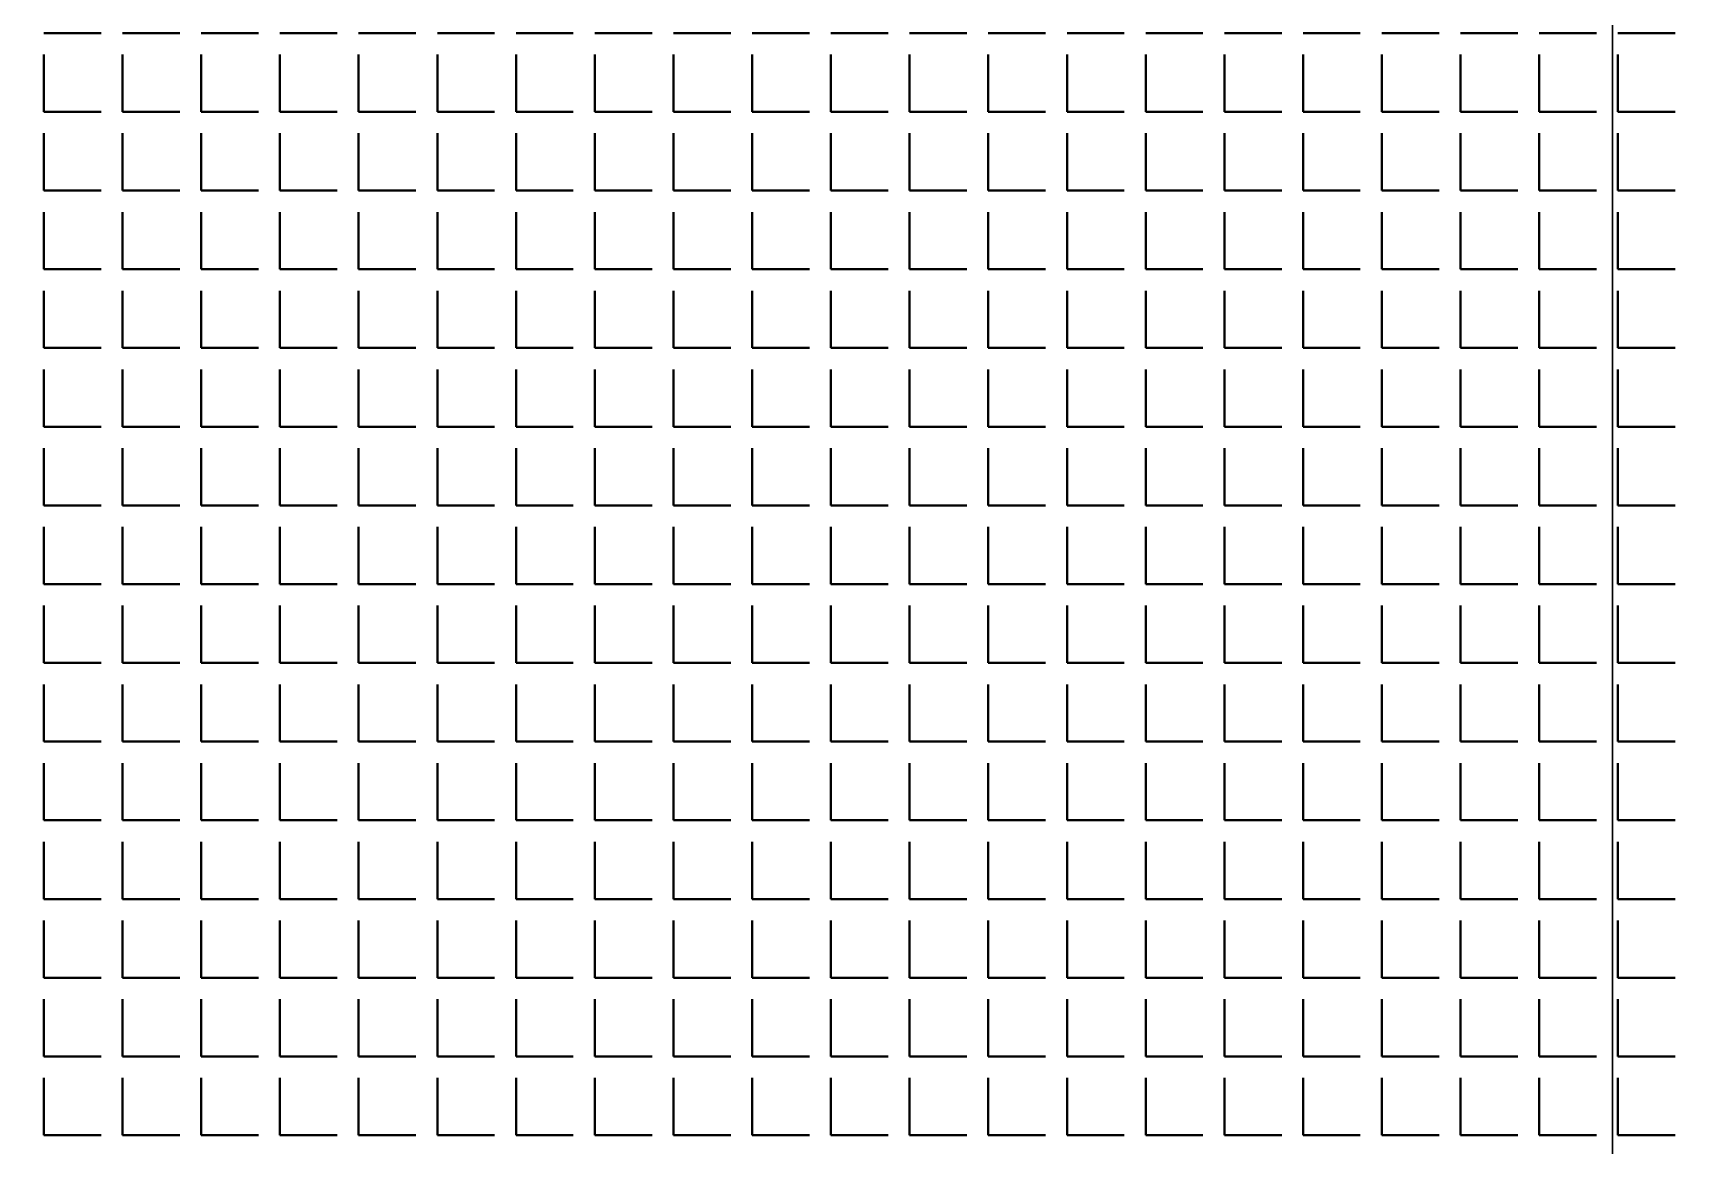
# Model space of a CAD drawing. Header units: millimetres. Extents: x 895788 to 1136524, y -21936 to 400945.
# Drawn here: x 929170.31 to 929187.61, y 272915.27 to 272926.91 of the extents above; entities that cross this region are included whole.
import ezdxf

# ---------------------------------------------------------------- set-up
doc = ezdxf.new("R2010")
doc.units = ezdxf.units.MM
doc.layers.add('GRANIT', color=10, linetype='Continuous', lineweight=30)

msp = doc.modelspace()

# ---------------------------------------------------------------- linework, layer by layer
at = {"lineweight": 30}
msp.add_line((929186.84, 272651.357), (929186.84, 273176.175), dxfattribs=at)
at = {"layer": 'GRANIT', "color": 0, "linetype": 'Continuous', "lineweight": 40}
for p, q in [((929170.425, 272926.908), (929171.024, 272926.908)), ((929171.249, 272926.908), (929171.848, 272926.908)), ((929172.072, 272926.908), (929172.671, 272926.908)), ((929172.896, 272926.908), (929173.495, 272926.908)), ((929173.719, 272926.908), (929174.318, 272926.908)), ((929174.543, 272926.908), (929175.142, 272926.908)), ((929175.366, 272926.908), (929175.965, 272926.908)), ((929176.19, 272926.908), (929176.789, 272926.908)), ((929177.013, 272926.908), (929177.612, 272926.908)), ((929177.837, 272926.908), (929178.436, 272926.908)), ((929178.66, 272926.908), (929179.259, 272926.908)), ((929179.484, 272926.908), (929180.083, 272926.908)), ((929180.307, 272926.908), (929180.906, 272926.908)), ((929181.131, 272926.908), (929181.73, 272926.908)), ((929181.955, 272926.908), (929182.553, 272926.908)), ((929182.778, 272926.908), (929183.377, 272926.908)), ((929183.602, 272926.908), (929184.2, 272926.908)), ((929184.425, 272926.908), (929185.024, 272926.908)), ((929185.249, 272926.908), (929185.848, 272926.908)), ((929186.072, 272926.908), (929186.671, 272926.908)), ((929186.896, 272926.908), (929187.495, 272926.908)), ((929170.425, 272926.085), (929170.425, 272926.683)), ((929171.249, 272926.085), (929171.249, 272926.683)), ((929172.072, 272926.085), (929172.072, 272926.683)), ((929172.896, 272926.085), (929172.896, 272926.683)), ((929173.719, 272926.085), (929173.719, 272926.683)), ((929174.543, 272926.085), (929174.543, 272926.683)), ((929175.366, 272926.085), (929175.366, 272926.683)), ((929176.19, 272926.085), (929176.19, 272926.683)), ((929177.013, 272926.085), (929177.013, 272926.683)), ((929177.837, 272926.085), (929177.837, 272926.683)), ((929178.66, 272926.085), (929178.66, 272926.683)), ((929179.484, 272926.085), (929179.484, 272926.683)), ((929180.307, 272926.085), (929180.307, 272926.683)), ((929181.131, 272926.085), (929181.131, 272926.683)), ((929181.955, 272926.085), (929181.955, 272926.683)), ((929182.778, 272926.085), (929182.778, 272926.683)), ((929183.602, 272926.085), (929183.602, 272926.683)), ((929184.425, 272926.085), (929184.425, 272926.683)), ((929185.249, 272926.085), (929185.249, 272926.683)), ((929186.072, 272926.085), (929186.072, 272926.683)), ((929186.896, 272926.085), (929186.896, 272926.683)), ((929170.425, 272926.085), (929171.024, 272926.085)), ((929171.249, 272926.085), (929171.848, 272926.085)), ((929172.072, 272926.085), (929172.671, 272926.085)), ((929172.896, 272926.085), (929173.495, 272926.085)), ((929173.719, 272926.085), (929174.318, 272926.085)), ((929174.543, 272926.085), (929175.142, 272926.085)), ((929175.366, 272926.085), (929175.965, 272926.085)), ((929176.19, 272926.085), (929176.789, 272926.085)), ((929177.013, 272926.085), (929177.612, 272926.085)), ((929177.837, 272926.085), (929178.436, 272926.085)), ((929178.66, 272926.085), (929179.259, 272926.085)), ((929179.484, 272926.085), (929180.083, 272926.085)), ((929180.307, 272926.085), (929180.906, 272926.085)), ((929181.131, 272926.085), (929181.73, 272926.085)), ((929181.955, 272926.085), (929182.553, 272926.085)), ((929182.778, 272926.085), (929183.377, 272926.085)), ((929183.602, 272926.085), (929184.2, 272926.085)), ((929184.425, 272926.085), (929185.024, 272926.085)), ((929185.249, 272926.085), (929185.848, 272926.085)), ((929186.072, 272926.085), (929186.671, 272926.085)), ((929186.896, 272926.085), (929187.495, 272926.085)), ((929170.425, 272925.261), (929170.425, 272925.86)), ((929171.249, 272925.261), (929171.249, 272925.86)), ((929172.072, 272925.261), (929172.072, 272925.86)), ((929172.896, 272925.261), (929172.896, 272925.86)), ((929173.719, 272925.261), (929173.719, 272925.86)), ((929174.543, 272925.261), (929174.543, 272925.86)), ((929175.366, 272925.261), (929175.366, 272925.86)), ((929176.19, 272925.261), (929176.19, 272925.86)), ((929177.013, 272925.261), (929177.013, 272925.86)), ((929177.837, 272925.261), (929177.837, 272925.86)), ((929178.66, 272925.261), (929178.66, 272925.86)), ((929179.484, 272925.261), (929179.484, 272925.86)), ((929180.307, 272925.261), (929180.307, 272925.86)), ((929181.131, 272925.261), (929181.131, 272925.86)), ((929181.955, 272925.261), (929181.955, 272925.86)), ((929182.778, 272925.261), (929182.778, 272925.86)), ((929183.602, 272925.261), (929183.602, 272925.86)), ((929184.425, 272925.261), (929184.425, 272925.86)), ((929185.249, 272925.261), (929185.249, 272925.86)), ((929186.072, 272925.261), (929186.072, 272925.86)), ((929186.896, 272925.261), (929186.896, 272925.86)), ((929170.425, 272925.261), (929171.024, 272925.261)), ((929171.249, 272925.261), (929171.848, 272925.261)), ((929172.072, 272925.261), (929172.671, 272925.261)), ((929172.896, 272925.261), (929173.495, 272925.261)), ((929173.719, 272925.261), (929174.318, 272925.261)), ((929174.543, 272925.261), (929175.142, 272925.261)), ((929175.366, 272925.261), (929175.965, 272925.261)), ((929176.19, 272925.261), (929176.789, 272925.261)), ((929177.013, 272925.261), (929177.612, 272925.261)), ((929177.837, 272925.261), (929178.436, 272925.261)), ((929178.66, 272925.261), (929179.259, 272925.261)), ((929179.484, 272925.261), (929180.083, 272925.261)), ((929180.307, 272925.261), (929180.906, 272925.261)), ((929181.131, 272925.261), (929181.73, 272925.261)), ((929181.955, 272925.261), (929182.553, 272925.261)), ((929182.778, 272925.261), (929183.377, 272925.261)), ((929183.602, 272925.261), (929184.2, 272925.261)), ((929184.425, 272925.261), (929185.024, 272925.261)), ((929185.249, 272925.261), (929185.848, 272925.261)), ((929186.072, 272925.261), (929186.671, 272925.261)), ((929186.896, 272925.261), (929187.495, 272925.261)), ((929170.425, 272924.437), (929170.425, 272925.036)), ((929171.249, 272924.437), (929171.249, 272925.036)), ((929172.072, 272924.437), (929172.072, 272925.036)), ((929172.896, 272924.437), (929172.896, 272925.036)), ((929173.719, 272924.437), (929173.719, 272925.036)), ((929174.543, 272924.437), (929174.543, 272925.036)), ((929175.366, 272924.437), (929175.366, 272925.036)), ((929176.19, 272924.437), (929176.19, 272925.036)), ((929177.013, 272924.437), (929177.013, 272925.036)), ((929177.837, 272924.437), (929177.837, 272925.036)), ((929178.66, 272924.437), (929178.66, 272925.036)), ((929179.484, 272924.437), (929179.484, 272925.036)), ((929180.307, 272924.437), (929180.307, 272925.036)), ((929181.131, 272924.437), (929181.131, 272925.036)), ((929181.955, 272924.437), (929181.955, 272925.036)), ((929182.778, 272924.437), (929182.778, 272925.036)), ((929183.602, 272924.437), (929183.602, 272925.036)), ((929184.425, 272924.437), (929184.425, 272925.036)), ((929185.249, 272924.437), (929185.249, 272925.036)), ((929186.072, 272924.437), (929186.072, 272925.036)), ((929186.896, 272924.437), (929186.896, 272925.036)), ((929170.425, 272924.437), (929171.024, 272924.437)), ((929171.249, 272924.437), (929171.848, 272924.437)), ((929172.072, 272924.437), (929172.671, 272924.437)), ((929172.896, 272924.437), (929173.495, 272924.437)), ((929173.719, 272924.437), (929174.318, 272924.437)), ((929174.543, 272924.437), (929175.142, 272924.437)), ((929175.366, 272924.437), (929175.965, 272924.437)), ((929176.19, 272924.437), (929176.789, 272924.437)), ((929177.013, 272924.437), (929177.612, 272924.437)), ((929177.837, 272924.437), (929178.436, 272924.437)), ((929178.66, 272924.437), (929179.259, 272924.437)), ((929179.484, 272924.437), (929180.083, 272924.437)), ((929180.307, 272924.437), (929180.906, 272924.437)), ((929181.131, 272924.437), (929181.73, 272924.437)), ((929181.955, 272924.437), (929182.553, 272924.437)), ((929182.778, 272924.437), (929183.377, 272924.437)), ((929183.602, 272924.437), (929184.2, 272924.437)), ((929184.425, 272924.437), (929185.024, 272924.437)), ((929185.249, 272924.437), (929185.848, 272924.437)), ((929186.072, 272924.437), (929186.671, 272924.437)), ((929186.896, 272924.437), (929187.495, 272924.437)), ((929170.425, 272923.614), (929170.425, 272924.213)), ((929171.249, 272923.614), (929171.249, 272924.213)), ((929172.072, 272923.614), (929172.072, 272924.213)), ((929172.896, 272923.614), (929172.896, 272924.213)), ((929173.719, 272923.614), (929173.719, 272924.213)), ((929174.543, 272923.614), (929174.543, 272924.213)), ((929175.366, 272923.614), (929175.366, 272924.213)), ((929176.19, 272923.614), (929176.19, 272924.213)), ((929177.013, 272923.614), (929177.013, 272924.213)), ((929177.837, 272923.614), (929177.837, 272924.213)), ((929178.66, 272923.614), (929178.66, 272924.213)), ((929179.484, 272923.614), (929179.484, 272924.213)), ((929180.307, 272923.614), (929180.307, 272924.213)), ((929181.131, 272923.614), (929181.131, 272924.213)), ((929181.955, 272923.614), (929181.955, 272924.213)), ((929182.778, 272923.614), (929182.778, 272924.213)), ((929183.602, 272923.614), (929183.602, 272924.213)), ((929184.425, 272923.614), (929184.425, 272924.213)), ((929185.249, 272923.614), (929185.249, 272924.213)), ((929186.072, 272923.614), (929186.072, 272924.213)), ((929186.896, 272923.614), (929186.896, 272924.213)), ((929170.425, 272923.614), (929171.024, 272923.614)), ((929171.249, 272923.614), (929171.848, 272923.614)), ((929172.072, 272923.614), (929172.671, 272923.614)), ((929172.896, 272923.614), (929173.495, 272923.614)), ((929173.719, 272923.614), (929174.318, 272923.614)), ((929174.543, 272923.614), (929175.142, 272923.614)), ((929175.366, 272923.614), (929175.965, 272923.614)), ((929176.19, 272923.614), (929176.789, 272923.614)), ((929177.013, 272923.614), (929177.612, 272923.614)), ((929177.837, 272923.614), (929178.436, 272923.614)), ((929178.66, 272923.614), (929179.259, 272923.614)), ((929179.484, 272923.614), (929180.083, 272923.614)), ((929180.307, 272923.614), (929180.906, 272923.614)), ((929181.131, 272923.614), (929181.73, 272923.614)), ((929181.955, 272923.614), (929182.553, 272923.614)), ((929182.778, 272923.614), (929183.377, 272923.614)), ((929183.602, 272923.614), (929184.2, 272923.614)), ((929184.425, 272923.614), (929185.024, 272923.614)), ((929185.249, 272923.614), (929185.848, 272923.614)), ((929186.072, 272923.614), (929186.671, 272923.614)), ((929186.896, 272923.614), (929187.495, 272923.614)), ((929170.425, 272922.79), (929170.425, 272923.389)), ((929171.249, 272922.79), (929171.249, 272923.389)), ((929172.072, 272922.79), (929172.072, 272923.389)), ((929172.896, 272922.79), (929172.896, 272923.389)), ((929173.719, 272922.79), (929173.719, 272923.389)), ((929174.543, 272922.79), (929174.543, 272923.389)), ((929175.366, 272922.79), (929175.366, 272923.389)), ((929176.19, 272922.79), (929176.19, 272923.389)), ((929177.013, 272922.79), (929177.013, 272923.389)), ((929177.837, 272922.79), (929177.837, 272923.389)), ((929178.66, 272922.79), (929178.66, 272923.389)), ((929179.484, 272922.79), (929179.484, 272923.389)), ((929180.307, 272922.79), (929180.307, 272923.389)), ((929181.131, 272922.79), (929181.131, 272923.389)), ((929181.955, 272922.79), (929181.955, 272923.389)), ((929182.778, 272922.79), (929182.778, 272923.389)), ((929183.602, 272922.79), (929183.602, 272923.389)), ((929184.425, 272922.79), (929184.425, 272923.389)), ((929185.249, 272922.79), (929185.249, 272923.389)), ((929186.072, 272922.79), (929186.072, 272923.389)), ((929186.896, 272922.79), (929186.896, 272923.389)), ((929170.425, 272922.79), (929171.024, 272922.79)), ((929171.249, 272922.79), (929171.848, 272922.79)), ((929172.072, 272922.79), (929172.671, 272922.79)), ((929172.896, 272922.79), (929173.495, 272922.79)), ((929173.719, 272922.79), (929174.318, 272922.79)), ((929174.543, 272922.79), (929175.142, 272922.79)), ((929175.366, 272922.79), (929175.965, 272922.79)), ((929176.19, 272922.79), (929176.789, 272922.79)), ((929177.013, 272922.79), (929177.612, 272922.79)), ((929177.837, 272922.79), (929178.436, 272922.79)), ((929178.66, 272922.79), (929179.259, 272922.79)), ((929179.484, 272922.79), (929180.083, 272922.79)), ((929180.307, 272922.79), (929180.906, 272922.79)), ((929181.131, 272922.79), (929181.73, 272922.79)), ((929181.955, 272922.79), (929182.553, 272922.79)), ((929182.778, 272922.79), (929183.377, 272922.79)), ((929183.602, 272922.79), (929184.2, 272922.79)), ((929184.425, 272922.79), (929185.024, 272922.79)), ((929185.249, 272922.79), (929185.848, 272922.79)), ((929186.072, 272922.79), (929186.671, 272922.79)), ((929186.896, 272922.79), (929187.495, 272922.79)), ((929170.425, 272921.967), (929170.425, 272922.566)), ((929171.249, 272921.967), (929171.249, 272922.566)), ((929172.072, 272921.967), (929172.072, 272922.566)), ((929172.896, 272921.967), (929172.896, 272922.566)), ((929173.719, 272921.967), (929173.719, 272922.566)), ((929174.543, 272921.967), (929174.543, 272922.566)), ((929175.366, 272921.967), (929175.366, 272922.566)), ((929176.19, 272921.967), (929176.19, 272922.566)), ((929177.013, 272921.967), (929177.013, 272922.566)), ((929177.837, 272921.967), (929177.837, 272922.566)), ((929178.66, 272921.967), (929178.66, 272922.566)), ((929179.484, 272921.967), (929179.484, 272922.566)), ((929180.307, 272921.967), (929180.307, 272922.566)), ((929181.131, 272921.967), (929181.131, 272922.566)), ((929181.955, 272921.967), (929181.955, 272922.566)), ((929182.778, 272921.967), (929182.778, 272922.566)), ((929183.602, 272921.967), (929183.602, 272922.566)), ((929184.425, 272921.967), (929184.425, 272922.566)), ((929185.249, 272921.967), (929185.249, 272922.566)), ((929186.072, 272921.967), (929186.072, 272922.566)), ((929186.896, 272921.967), (929186.896, 272922.566)), ((929170.425, 272921.967), (929171.024, 272921.967)), ((929171.249, 272921.967), (929171.848, 272921.967)), ((929172.072, 272921.967), (929172.671, 272921.967)), ((929172.896, 272921.967), (929173.495, 272921.967)), ((929173.719, 272921.967), (929174.318, 272921.967)), ((929174.543, 272921.967), (929175.142, 272921.967)), ((929175.366, 272921.967), (929175.965, 272921.967)), ((929176.19, 272921.967), (929176.789, 272921.967)), ((929177.013, 272921.967), (929177.612, 272921.967)), ((929177.837, 272921.967), (929178.436, 272921.967)), ((929178.66, 272921.967), (929179.259, 272921.967)), ((929179.484, 272921.967), (929180.083, 272921.967)), ((929180.307, 272921.967), (929180.906, 272921.967)), ((929181.131, 272921.967), (929181.73, 272921.967)), ((929181.955, 272921.967), (929182.553, 272921.967)), ((929182.778, 272921.967), (929183.377, 272921.967)), ((929183.602, 272921.967), (929184.2, 272921.967)), ((929184.425, 272921.967), (929185.024, 272921.967)), ((929185.249, 272921.967), (929185.848, 272921.967)), ((929186.072, 272921.967), (929186.671, 272921.967)), ((929186.896, 272921.967), (929187.495, 272921.967)), ((929170.425, 272921.143), (929170.425, 272921.742)), ((929171.249, 272921.143), (929171.249, 272921.742)), ((929172.072, 272921.143), (929172.072, 272921.742)), ((929172.896, 272921.143), (929172.896, 272921.742)), ((929173.719, 272921.143), (929173.719, 272921.742)), ((929174.543, 272921.143), (929174.543, 272921.742)), ((929175.366, 272921.143), (929175.366, 272921.742)), ((929176.19, 272921.143), (929176.19, 272921.742)), ((929177.013, 272921.143), (929177.013, 272921.742)), ((929177.837, 272921.143), (929177.837, 272921.742)), ((929178.66, 272921.143), (929178.66, 272921.742)), ((929179.484, 272921.143), (929179.484, 272921.742)), ((929180.307, 272921.143), (929180.307, 272921.742)), ((929181.131, 272921.143), (929181.131, 272921.742)), ((929181.955, 272921.143), (929181.955, 272921.742)), ((929182.778, 272921.143), (929182.778, 272921.742)), ((929183.602, 272921.143), (929183.602, 272921.742)), ((929184.425, 272921.143), (929184.425, 272921.742)), ((929185.249, 272921.143), (929185.249, 272921.742)), ((929186.072, 272921.143), (929186.072, 272921.742)), ((929186.896, 272921.143), (929186.896, 272921.742)), ((929170.425, 272921.143), (929171.024, 272921.143)), ((929171.249, 272921.143), (929171.848, 272921.143)), ((929172.072, 272921.143), (929172.671, 272921.143)), ((929172.896, 272921.143), (929173.495, 272921.143)), ((929173.719, 272921.143), (929174.318, 272921.143)), ((929174.543, 272921.143), (929175.142, 272921.143)), ((929175.366, 272921.143), (929175.965, 272921.143)), ((929176.19, 272921.143), (929176.789, 272921.143)), ((929177.013, 272921.143), (929177.612, 272921.143)), ((929177.837, 272921.143), (929178.436, 272921.143)), ((929178.66, 272921.143), (929179.259, 272921.143)), ((929179.484, 272921.143), (929180.083, 272921.143)), ((929180.307, 272921.143), (929180.906, 272921.143)), ((929181.131, 272921.143), (929181.73, 272921.143)), ((929181.955, 272921.143), (929182.553, 272921.143)), ((929182.778, 272921.143), (929183.377, 272921.143)), ((929183.602, 272921.143), (929184.2, 272921.143)), ((929184.425, 272921.143), (929185.024, 272921.143)), ((929185.249, 272921.143), (929185.848, 272921.143)), ((929186.072, 272921.143), (929186.671, 272921.143)), ((929186.896, 272921.143), (929187.495, 272921.143)), ((929170.425, 272920.32), (929170.425, 272920.919)), ((929171.249, 272920.32), (929171.249, 272920.919)), ((929172.072, 272920.32), (929172.072, 272920.919)), ((929172.896, 272920.32), (929172.896, 272920.919)), ((929173.719, 272920.32), (929173.719, 272920.919)), ((929174.543, 272920.32), (929174.543, 272920.919)), ((929175.366, 272920.32), (929175.366, 272920.919)), ((929176.19, 272920.32), (929176.19, 272920.919)), ((929177.013, 272920.32), (929177.013, 272920.919)), ((929177.837, 272920.32), (929177.837, 272920.919)), ((929178.66, 272920.32), (929178.66, 272920.919)), ((929179.484, 272920.32), (929179.484, 272920.919)), ((929180.307, 272920.32), (929180.307, 272920.919)), ((929181.131, 272920.32), (929181.131, 272920.919)), ((929181.955, 272920.32), (929181.955, 272920.919)), ((929182.778, 272920.32), (929182.778, 272920.919)), ((929183.602, 272920.32), (929183.602, 272920.919)), ((929184.425, 272920.32), (929184.425, 272920.919)), ((929185.249, 272920.32), (929185.249, 272920.919)), ((929186.072, 272920.32), (929186.072, 272920.919)), ((929186.896, 272920.32), (929186.896, 272920.919)), ((929170.425, 272920.32), (929171.024, 272920.32)), ((929171.249, 272920.32), (929171.848, 272920.32)), ((929172.072, 272920.32), (929172.671, 272920.32)), ((929172.896, 272920.32), (929173.495, 272920.32)), ((929173.719, 272920.32), (929174.318, 272920.32)), ((929174.543, 272920.32), (929175.142, 272920.32)), ((929175.366, 272920.32), (929175.965, 272920.32)), ((929176.19, 272920.32), (929176.789, 272920.32)), ((929177.013, 272920.32), (929177.612, 272920.32)), ((929177.837, 272920.32), (929178.436, 272920.32)), ((929178.66, 272920.32), (929179.259, 272920.32)), ((929179.484, 272920.32), (929180.083, 272920.32)), ((929180.307, 272920.32), (929180.906, 272920.32)), ((929181.131, 272920.32), (929181.73, 272920.32)), ((929181.955, 272920.32), (929182.553, 272920.32)), ((929182.778, 272920.32), (929183.377, 272920.32)), ((929183.602, 272920.32), (929184.2, 272920.32)), ((929184.425, 272920.32), (929185.024, 272920.32)), ((929185.249, 272920.32), (929185.848, 272920.32)), ((929186.072, 272920.32), (929186.671, 272920.32)), ((929186.896, 272920.32), (929187.495, 272920.32)), ((929170.425, 272919.496), (929170.425, 272920.095)), ((929171.249, 272919.496), (929171.249, 272920.095)), ((929172.072, 272919.496), (929172.072, 272920.095)), ((929172.896, 272919.496), (929172.896, 272920.095)), ((929173.719, 272919.496), (929173.719, 272920.095)), ((929174.543, 272919.496), (929174.543, 272920.095)), ((929175.366, 272919.496), (929175.366, 272920.095)), ((929176.19, 272919.496), (929176.19, 272920.095)), ((929177.013, 272919.496), (929177.013, 272920.095)), ((929177.837, 272919.496), (929177.837, 272920.095)), ((929178.66, 272919.496), (929178.66, 272920.095)), ((929179.484, 272919.496), (929179.484, 272920.095)), ((929180.307, 272919.496), (929180.307, 272920.095)), ((929181.131, 272919.496), (929181.131, 272920.095)), ((929181.955, 272919.496), (929181.955, 272920.095)), ((929182.778, 272919.496), (929182.778, 272920.095)), ((929183.602, 272919.496), (929183.602, 272920.095)), ((929184.425, 272919.496), (929184.425, 272920.095)), ((929185.249, 272919.496), (929185.249, 272920.095)), ((929186.072, 272919.496), (929186.072, 272920.095)), ((929186.896, 272919.496), (929186.896, 272920.095)), ((929170.425, 272919.496), (929171.024, 272919.496)), ((929171.249, 272919.496), (929171.848, 272919.496)), ((929172.072, 272919.496), (929172.671, 272919.496)), ((929172.896, 272919.496), (929173.495, 272919.496)), ((929173.719, 272919.496), (929174.318, 272919.496)), ((929174.543, 272919.496), (929175.142, 272919.496)), ((929175.366, 272919.496), (929175.965, 272919.496)), ((929176.19, 272919.496), (929176.789, 272919.496)), ((929177.013, 272919.496), (929177.612, 272919.496)), ((929177.837, 272919.496), (929178.436, 272919.496)), ((929178.66, 272919.496), (929179.259, 272919.496)), ((929179.484, 272919.496), (929180.083, 272919.496)), ((929180.307, 272919.496), (929180.906, 272919.496)), ((929181.131, 272919.496), (929181.73, 272919.496)), ((929181.955, 272919.496), (929182.553, 272919.496)), ((929182.778, 272919.496), (929183.377, 272919.496)), ((929183.602, 272919.496), (929184.2, 272919.496)), ((929184.425, 272919.496), (929185.024, 272919.496)), ((929185.249, 272919.496), (929185.848, 272919.496)), ((929186.072, 272919.496), (929186.671, 272919.496)), ((929186.896, 272919.496), (929187.495, 272919.496)), ((929170.425, 272918.673), (929170.425, 272919.272)), ((929171.249, 272918.673), (929171.249, 272919.272)), ((929172.072, 272918.673), (929172.072, 272919.272)), ((929172.896, 272918.673), (929172.896, 272919.272)), ((929173.719, 272918.673), (929173.719, 272919.272)), ((929174.543, 272918.673), (929174.543, 272919.272)), ((929175.366, 272918.673), (929175.366, 272919.272)), ((929176.19, 272918.673), (929176.19, 272919.272)), ((929177.013, 272918.673), (929177.013, 272919.272)), ((929177.837, 272918.673), (929177.837, 272919.272)), ((929178.66, 272918.673), (929178.66, 272919.272)), ((929179.484, 272918.673), (929179.484, 272919.272)), ((929180.307, 272918.673), (929180.307, 272919.272)), ((929181.131, 272918.673), (929181.131, 272919.272)), ((929181.955, 272918.673), (929181.955, 272919.272)), ((929182.778, 272918.673), (929182.778, 272919.272)), ((929183.602, 272918.673), (929183.602, 272919.272)), ((929184.425, 272918.673), (929184.425, 272919.272)), ((929185.249, 272918.673), (929185.249, 272919.272)), ((929186.072, 272918.673), (929186.072, 272919.272)), ((929186.896, 272918.673), (929186.896, 272919.272)), ((929170.425, 272918.673), (929171.024, 272918.673)), ((929171.249, 272918.673), (929171.848, 272918.673)), ((929172.072, 272918.673), (929172.671, 272918.673)), ((929172.896, 272918.673), (929173.495, 272918.673)), ((929173.719, 272918.673), (929174.318, 272918.673)), ((929174.543, 272918.673), (929175.142, 272918.673)), ((929175.366, 272918.673), (929175.965, 272918.673)), ((929176.19, 272918.673), (929176.789, 272918.673)), ((929177.013, 272918.673), (929177.612, 272918.673)), ((929177.837, 272918.673), (929178.436, 272918.673)), ((929178.66, 272918.673), (929179.259, 272918.673)), ((929179.484, 272918.673), (929180.083, 272918.673)), ((929180.307, 272918.673), (929180.906, 272918.673)), ((929181.131, 272918.673), (929181.73, 272918.673)), ((929181.955, 272918.673), (929182.553, 272918.673)), ((929182.778, 272918.673), (929183.377, 272918.673)), ((929183.602, 272918.673), (929184.2, 272918.673)), ((929184.425, 272918.673), (929185.024, 272918.673)), ((929185.249, 272918.673), (929185.848, 272918.673)), ((929186.072, 272918.673), (929186.671, 272918.673)), ((929186.896, 272918.673), (929187.495, 272918.673)), ((929170.425, 272917.849), (929170.425, 272918.448)), ((929171.249, 272917.849), (929171.249, 272918.448)), ((929172.072, 272917.849), (929172.072, 272918.448)), ((929172.896, 272917.849), (929172.896, 272918.448)), ((929173.719, 272917.849), (929173.719, 272918.448)), ((929174.543, 272917.849), (929174.543, 272918.448)), ((929175.366, 272917.849), (929175.366, 272918.448)), ((929176.19, 272917.849), (929176.19, 272918.448)), ((929177.013, 272917.849), (929177.013, 272918.448)), ((929177.837, 272917.849), (929177.837, 272918.448)), ((929178.66, 272917.849), (929178.66, 272918.448)), ((929179.484, 272917.849), (929179.484, 272918.448)), ((929180.307, 272917.849), (929180.307, 272918.448)), ((929181.131, 272917.849), (929181.131, 272918.448)), ((929181.955, 272917.849), (929181.955, 272918.448)), ((929182.778, 272917.849), (929182.778, 272918.448)), ((929183.602, 272917.849), (929183.602, 272918.448)), ((929184.425, 272917.849), (929184.425, 272918.448)), ((929185.249, 272917.849), (929185.249, 272918.448)), ((929186.072, 272917.849), (929186.072, 272918.448)), ((929186.896, 272917.849), (929186.896, 272918.448)), ((929170.425, 272917.849), (929171.024, 272917.849)), ((929171.249, 272917.849), (929171.848, 272917.849)), ((929172.072, 272917.849), (929172.671, 272917.849)), ((929172.896, 272917.849), (929173.495, 272917.849)), ((929173.719, 272917.849), (929174.318, 272917.849)), ((929174.543, 272917.849), (929175.142, 272917.849)), ((929175.366, 272917.849), (929175.965, 272917.849)), ((929176.19, 272917.849), (929176.789, 272917.849)), ((929177.013, 272917.849), (929177.612, 272917.849)), ((929177.837, 272917.849), (929178.436, 272917.849)), ((929178.66, 272917.849), (929179.259, 272917.849)), ((929179.484, 272917.849), (929180.083, 272917.849)), ((929180.307, 272917.849), (929180.906, 272917.849)), ((929181.131, 272917.849), (929181.73, 272917.849)), ((929181.955, 272917.849), (929182.553, 272917.849)), ((929182.778, 272917.849), (929183.377, 272917.849)), ((929183.602, 272917.849), (929184.2, 272917.849)), ((929184.425, 272917.849), (929185.024, 272917.849)), ((929185.249, 272917.849), (929185.848, 272917.849)), ((929186.072, 272917.849), (929186.671, 272917.849)), ((929186.896, 272917.849), (929187.495, 272917.849)), ((929170.425, 272917.026), (929170.425, 272917.625)), ((929171.249, 272917.026), (929171.249, 272917.625)), ((929172.072, 272917.026), (929172.072, 272917.625)), ((929172.896, 272917.026), (929172.896, 272917.625)), ((929173.719, 272917.026), (929173.719, 272917.625)), ((929174.543, 272917.026), (929174.543, 272917.625)), ((929175.366, 272917.026), (929175.366, 272917.625)), ((929176.19, 272917.026), (929176.19, 272917.625)), ((929177.013, 272917.026), (929177.013, 272917.625)), ((929177.837, 272917.026), (929177.837, 272917.625)), ((929178.66, 272917.026), (929178.66, 272917.625)), ((929179.484, 272917.026), (929179.484, 272917.625)), ((929180.307, 272917.026), (929180.307, 272917.625)), ((929181.131, 272917.026), (929181.131, 272917.625)), ((929181.955, 272917.026), (929181.955, 272917.625)), ((929182.778, 272917.026), (929182.778, 272917.625)), ((929183.602, 272917.026), (929183.602, 272917.625)), ((929184.425, 272917.026), (929184.425, 272917.625)), ((929185.249, 272917.026), (929185.249, 272917.625)), ((929186.072, 272917.026), (929186.072, 272917.625)), ((929186.896, 272917.026), (929186.896, 272917.625)), ((929170.425, 272917.026), (929171.024, 272917.026)), ((929171.249, 272917.026), (929171.848, 272917.026)), ((929172.072, 272917.026), (929172.671, 272917.026)), ((929172.896, 272917.026), (929173.495, 272917.026)), ((929173.719, 272917.026), (929174.318, 272917.026)), ((929174.543, 272917.026), (929175.142, 272917.026)), ((929175.366, 272917.026), (929175.965, 272917.026)), ((929176.19, 272917.026), (929176.789, 272917.026)), ((929177.013, 272917.026), (929177.612, 272917.026)), ((929177.837, 272917.026), (929178.436, 272917.026)), ((929178.66, 272917.026), (929179.259, 272917.026)), ((929179.484, 272917.026), (929180.083, 272917.026)), ((929180.307, 272917.026), (929180.906, 272917.026)), ((929181.131, 272917.026), (929181.73, 272917.026)), ((929181.955, 272917.026), (929182.553, 272917.026)), ((929182.778, 272917.026), (929183.377, 272917.026)), ((929183.602, 272917.026), (929184.2, 272917.026)), ((929184.425, 272917.026), (929185.024, 272917.026)), ((929185.249, 272917.026), (929185.848, 272917.026)), ((929186.072, 272917.026), (929186.671, 272917.026)), ((929186.896, 272917.026), (929187.495, 272917.026)), ((929170.425, 272916.202), (929170.425, 272916.801)), ((929171.249, 272916.202), (929171.249, 272916.801)), ((929172.072, 272916.202), (929172.072, 272916.801)), ((929172.896, 272916.202), (929172.896, 272916.801)), ((929173.719, 272916.202), (929173.719, 272916.801)), ((929174.543, 272916.202), (929174.543, 272916.801)), ((929175.366, 272916.202), (929175.366, 272916.801)), ((929176.19, 272916.202), (929176.19, 272916.801)), ((929177.013, 272916.202), (929177.013, 272916.801)), ((929177.837, 272916.202), (929177.837, 272916.801)), ((929178.66, 272916.202), (929178.66, 272916.801)), ((929179.484, 272916.202), (929179.484, 272916.801)), ((929180.307, 272916.202), (929180.307, 272916.801)), ((929181.131, 272916.202), (929181.131, 272916.801)), ((929181.955, 272916.202), (929181.955, 272916.801)), ((929182.778, 272916.202), (929182.778, 272916.801)), ((929183.602, 272916.202), (929183.602, 272916.801)), ((929184.425, 272916.202), (929184.425, 272916.801)), ((929185.249, 272916.202), (929185.249, 272916.801)), ((929186.072, 272916.202), (929186.072, 272916.801)), ((929186.896, 272916.202), (929186.896, 272916.801)), ((929170.425, 272916.202), (929171.024, 272916.202)), ((929171.249, 272916.202), (929171.848, 272916.202)), ((929172.072, 272916.202), (929172.671, 272916.202)), ((929172.896, 272916.202), (929173.495, 272916.202)), ((929173.719, 272916.202), (929174.318, 272916.202)), ((929174.543, 272916.202), (929175.142, 272916.202)), ((929175.366, 272916.202), (929175.965, 272916.202)), ((929176.19, 272916.202), (929176.789, 272916.202)), ((929177.013, 272916.202), (929177.612, 272916.202)), ((929177.837, 272916.202), (929178.436, 272916.202)), ((929178.66, 272916.202), (929179.259, 272916.202)), ((929179.484, 272916.202), (929180.083, 272916.202)), ((929180.307, 272916.202), (929180.906, 272916.202)), ((929181.131, 272916.202), (929181.73, 272916.202)), ((929181.955, 272916.202), (929182.553, 272916.202)), ((929182.778, 272916.202), (929183.377, 272916.202)), ((929183.602, 272916.202), (929184.2, 272916.202)), ((929184.425, 272916.202), (929185.024, 272916.202)), ((929185.249, 272916.202), (929185.848, 272916.202)), ((929186.072, 272916.202), (929186.671, 272916.202)), ((929186.896, 272916.202), (929187.495, 272916.202)), ((929170.425, 272915.379), (929170.425, 272915.978)), ((929171.249, 272915.379), (929171.249, 272915.978)), ((929172.072, 272915.379), (929172.072, 272915.978)), ((929172.896, 272915.379), (929172.896, 272915.978)), ((929173.719, 272915.379), (929173.719, 272915.978)), ((929174.543, 272915.379), (929174.543, 272915.978)), ((929175.366, 272915.379), (929175.366, 272915.978)), ((929176.19, 272915.379), (929176.19, 272915.978)), ((929177.013, 272915.379), (929177.013, 272915.978)), ((929177.837, 272915.379), (929177.837, 272915.978)), ((929178.66, 272915.379), (929178.66, 272915.978)), ((929179.484, 272915.379), (929179.484, 272915.978)), ((929180.307, 272915.379), (929180.307, 272915.978)), ((929181.131, 272915.379), (929181.131, 272915.978)), ((929181.955, 272915.379), (929181.955, 272915.978)), ((929182.778, 272915.379), (929182.778, 272915.978)), ((929183.602, 272915.379), (929183.602, 272915.978)), ((929184.425, 272915.379), (929184.425, 272915.978)), ((929185.249, 272915.379), (929185.249, 272915.978)), ((929186.072, 272915.379), (929186.072, 272915.978)), ((929186.896, 272915.379), (929186.896, 272915.978)), ((929170.425, 272915.379), (929171.024, 272915.379)), ((929171.249, 272915.379), (929171.848, 272915.379)), ((929172.072, 272915.379), (929172.671, 272915.379)), ((929172.896, 272915.379), (929173.495, 272915.379)), ((929173.719, 272915.379), (929174.318, 272915.379)), ((929174.543, 272915.379), (929175.142, 272915.379)), ((929175.366, 272915.379), (929175.965, 272915.379)), ((929176.19, 272915.379), (929176.789, 272915.379)), ((929177.013, 272915.379), (929177.612, 272915.379)), ((929177.837, 272915.379), (929178.436, 272915.379)), ((929178.66, 272915.379), (929179.259, 272915.379)), ((929179.484, 272915.379), (929180.083, 272915.379)), ((929180.307, 272915.379), (929180.906, 272915.379)), ((929181.131, 272915.379), (929181.73, 272915.379)), ((929181.955, 272915.379), (929182.553, 272915.379)), ((929182.778, 272915.379), (929183.377, 272915.379)), ((929183.602, 272915.379), (929184.2, 272915.379)), ((929184.425, 272915.379), (929185.024, 272915.379)), ((929185.249, 272915.379), (929185.848, 272915.379)), ((929186.072, 272915.379), (929186.671, 272915.379)), ((929186.896, 272915.379), (929187.495, 272915.379))]:
    msp.add_line(p, q, dxfattribs=at)
at = {"layer": 'GRANIT', "color": 0, "lineweight": 40}
msp.add_circle((929187.277, 272937.007), 33.571, dxfattribs=at)

doc.saveas('drawing.dxf')
